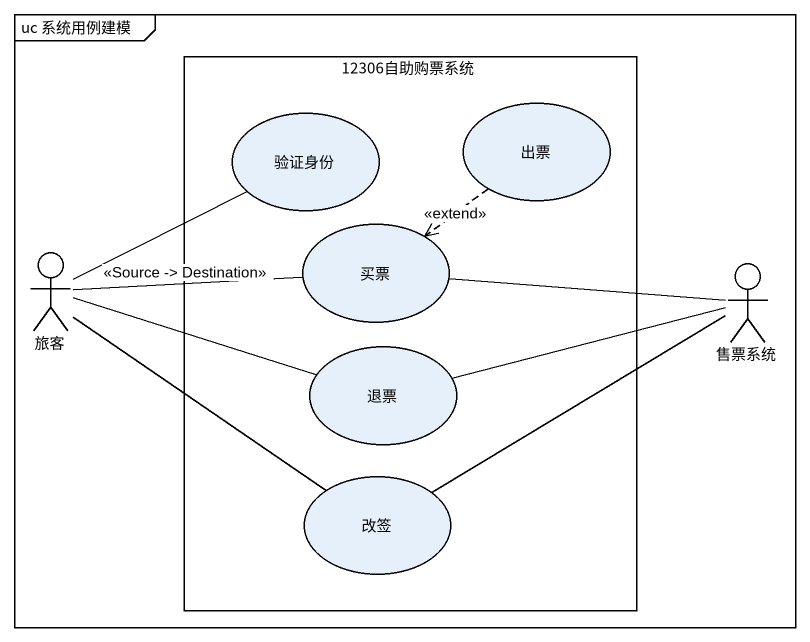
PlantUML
@startuml
mainframe uc 系统用例建模
rectangle "12306自助购票系统" as r12306自助购票系统 {
  usecase 验证身份
  usecase 出票
  usecase 买票
  usecase 退票
  usecase 改签
}
actor 旅客
actor 售票系统
出票 ..> 买票 : <<extend>>
旅客 -up- 验证身份
旅客 -right- 买票 : <<Source -> Destination>>
旅客 -right- 退票
旅客 -- 改签
售票系统 -left- 买票
售票系统 -left- 退票
售票系统 -left- 改签
@enduml
